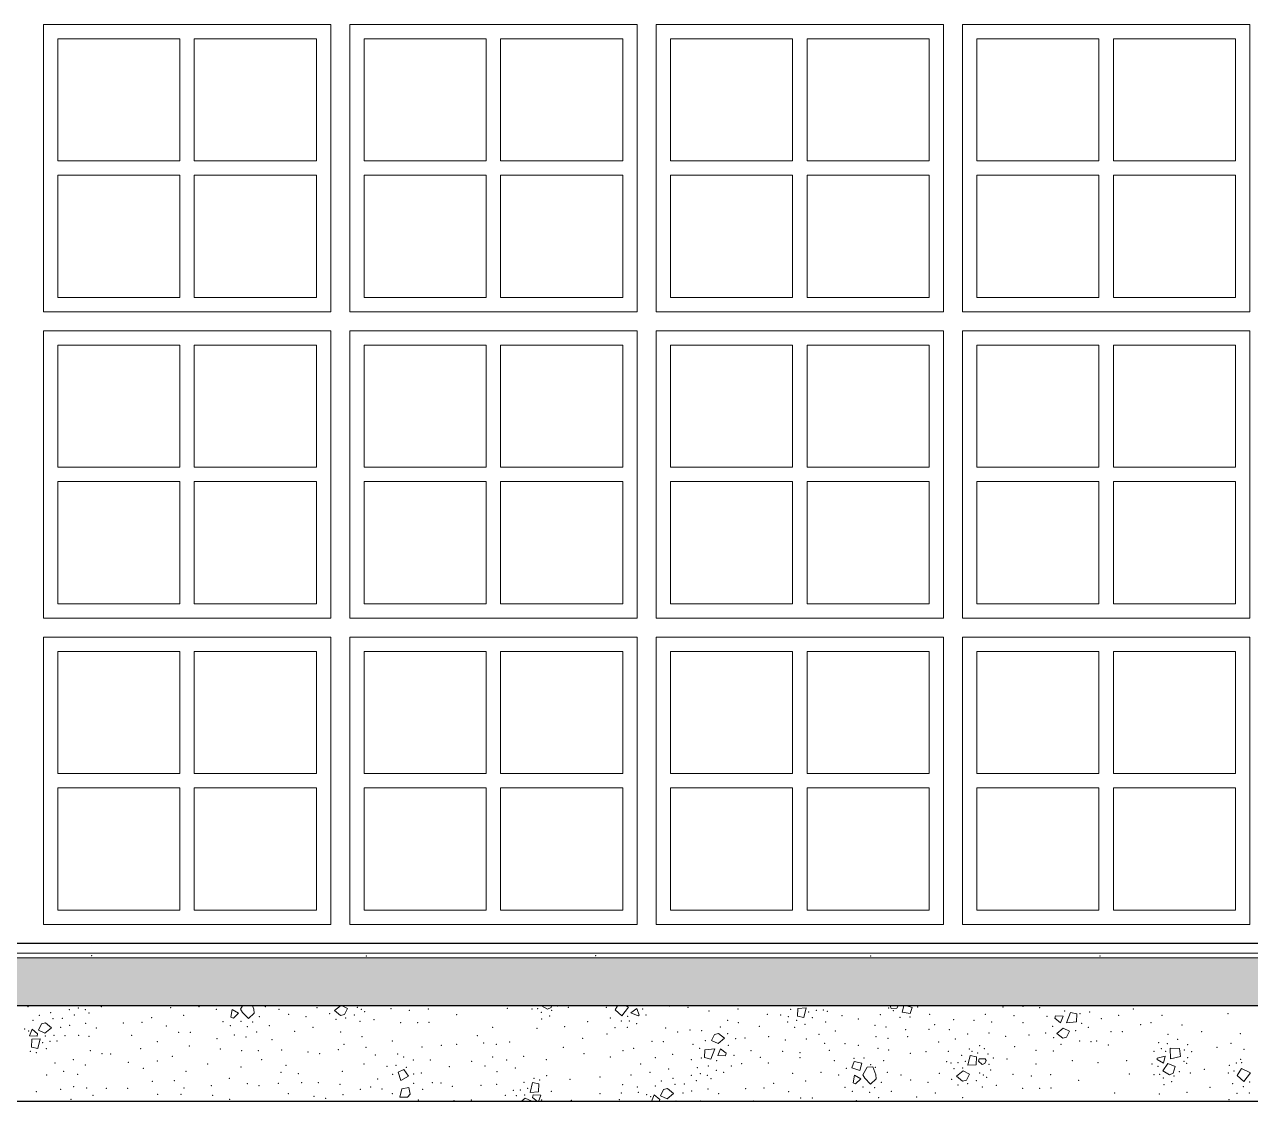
# Model space of a CAD drawing. Header units: metres. Extents: x -67.2 to -32.8, y -0.2 to 5.
# Drawn here: x -47.695 to -46.414, y -0.165 to 0.96 of the extents above; entities that cross this region are included whole.
import ezdxf

# ---------------------------------------------------------------- set-up
doc = ezdxf.new("R2010")
doc.units = ezdxf.units.M
doc.header["$MEASUREMENT"] = 0
for name, color, linetype, lineweight in [('Janelas Archicad_Caneta_No__3', 7, 'Continuous', 25), ('Janelas Archicad_Caneta_No__43', 44, 'Continuous', 0), ('LAJES.EST_Caneta_No__241', 7, 'Continuous', 13), ('LAJES.EST_Caneta_No__3', 7, 'Continuous', 25)]:
    doc.layers.add(name, color=color, linetype=linetype, lineweight=lineweight)
doc.layers.add('LAJES.EST', color=7, linetype='Continuous')
doc.layers.add('LAJES.EST_Caneta_No__95', color=7, linetype='Continuous', lineweight=0, true_color=0xaeaeae)
doc.layers.add('LAJES.EST_Caneta_No__97', color=7, linetype='Continuous', lineweight=5, true_color=0x6b6b6b)

# ---------------------------------------------------------------- blocks, each defined once
blk = doc.blocks.new('*X22', base_point=(-99.8256, 0))
at = {"layer": 'LAJES.EST_Caneta_No__241', "color": 7, "linetype": 'Continuous', "lineweight": 13}
for p, q in [((-47.4793, -0.0769), (-47.4779, -0.069)), ((-47.4779, -0.069), (-47.4713, -0.0728)), ((-47.4713, -0.0728), (-47.4768, -0.0779)), ((-47.4672, -0.065), (-47.4692, -0.0684)), ((-47.4671, -0.072), (-47.4692, -0.0684)), ((-47.461, -0.0783), (-47.4671, -0.072)), ((-47.4552, -0.0727), (-47.461, -0.0783)), ((-47.4556, -0.0685), (-47.4569, -0.065)), ((-47.4556, -0.0685), (-47.4552, -0.0727)), ((-47.365, -0.065), (-47.3712, -0.0701)), ((-47.3649, -0.0751), (-47.3712, -0.0701)), ((-47.3608, -0.0741), (-47.3649, -0.0751)), ((-47.3633, -0.065), (-47.3577, -0.0677)), ((-47.3577, -0.0677), (-47.3608, -0.0741)), ((-47.1488, -0.0685), (-47.155, -0.065)), ((-47.1449, -0.0668), (-47.1488, -0.0685)), ((-47.1444, -0.065), (-47.1449, -0.0668)), ((-47.0781, -0.0691), (-47.0756, -0.065)), ((-47.0781, -0.0691), (-47.0711, -0.0755)), ((-47.0642, -0.0664), (-47.0711, -0.0755)), ((-47.0672, -0.065), (-47.0642, -0.0664)), ((-47.0615, -0.0724), (-47.0555, -0.0677)), ((-47.0538, -0.0757), (-47.0615, -0.0724)), ((-47.0555, -0.0677), (-47.0529, -0.0748)), ((-47.0529, -0.0748), (-47.0538, -0.0757)), ((-46.8874, -0.076), (-46.8871, -0.0677)), ((-46.8874, -0.076), (-46.8809, -0.0774)), ((-46.8871, -0.0677), (-46.8784, -0.0671)), ((-46.8784, -0.0671), (-46.8809, -0.0774)), ((-46.7908, -0.065), (-46.7897, -0.0679)), ((-46.7897, -0.0679), (-46.7837, -0.0675)), ((-46.7837, -0.0675), (-46.7823, -0.065)), ((-46.7782, -0.0717), (-46.7764, -0.065)), ((-46.77, -0.0732), (-46.7782, -0.0717)), ((-46.7734, -0.065), (-46.7677, -0.0669)), ((-46.77, -0.0732), (-46.7677, -0.0669)), ((-46.6186, -0.0781), (-46.6179, -0.0755)), ((-46.6179, -0.0755), (-46.6099, -0.0759)), ((-46.6099, -0.0759), (-46.6128, -0.0829)), ((-46.6067, -0.0828), (-46.6024, -0.0721)), ((-46.5959, -0.0735), (-46.6024, -0.0721)), ((-46.5959, -0.0735), (-46.5962, -0.0819)), ((-47.6899, -0.0964), (-47.687, -0.0894)), ((-47.687, -0.0894), (-47.6813, -0.0942)), ((-47.6803, -0.0904), (-47.6772, -0.084)), ((-47.6772, -0.084), (-47.6731, -0.083)), ((-47.6736, -0.0936), (-47.6668, -0.088)), ((-47.6731, -0.083), (-47.6668, -0.088)), ((-47.4768, -0.0779), (-47.4793, -0.0769)), ((-46.6128, -0.0829), (-46.6186, -0.0781)), ((-46.61, -0.0883), (-46.6168, -0.0939)), ((-46.61, -0.0883), (-46.6033, -0.0915)), ((-46.5962, -0.0819), (-46.6067, -0.0828)), ((-47.6819, -0.0968), (-47.6899, -0.0964)), ((-47.6877, -0.1084), (-47.6874, -0.1)), ((-47.6874, -0.1), (-47.6787, -0.0995)), ((-47.6813, -0.0942), (-47.6819, -0.0968)), ((-47.6787, -0.0995), (-47.6812, -0.1098)), ((-47.6736, -0.0936), (-47.6803, -0.0904)), ((-46.9772, -0.1013), (-46.9742, -0.0949)), ((-46.9705, -0.1045), (-46.9772, -0.1013)), ((-46.9742, -0.0949), (-46.9701, -0.0939)), ((-46.9705, -0.1045), (-46.9637, -0.0989)), ((-46.9701, -0.0939), (-46.9637, -0.0989)), ((-46.6105, -0.0989), (-46.6168, -0.0939)), ((-46.6064, -0.0979), (-46.6105, -0.0989)), ((-46.6033, -0.0915), (-46.6064, -0.0979)), ((-47.6877, -0.1084), (-47.6812, -0.1098)), ((-46.9846, -0.1192), (-46.9843, -0.1109)), ((-46.9843, -0.1109), (-46.9739, -0.11)), ((-46.9739, -0.11), (-46.9781, -0.1207)), ((-46.9706, -0.1169), (-46.9678, -0.1099)), ((-46.9678, -0.1099), (-46.962, -0.1147)), ((-46.962, -0.1147), (-46.9626, -0.1173)), ((-46.4978, -0.1205), (-46.4981, -0.1092)), ((-46.4886, -0.1097), (-46.4981, -0.1092)), ((-46.4886, -0.1097), (-46.4876, -0.118)), ((-46.9846, -0.1192), (-46.9781, -0.1207)), ((-46.9626, -0.1173), (-46.9706, -0.1169)), ((-46.8285, -0.1234), (-46.8308, -0.1297)), ((-46.8285, -0.1234), (-46.8203, -0.1249)), ((-46.8203, -0.1249), (-46.8224, -0.1325)), ((-46.7095, -0.1272), (-46.707, -0.1169)), ((-46.7008, -0.1266), (-46.7095, -0.1272)), ((-46.7005, -0.1183), (-46.707, -0.1169)), ((-46.7005, -0.1183), (-46.7008, -0.1266)), ((-46.6986, -0.123), (-46.6979, -0.1204)), ((-46.6946, -0.1263), (-46.6986, -0.123)), ((-46.6979, -0.1204), (-46.6916, -0.1206)), ((-46.6946, -0.1263), (-46.6918, -0.1253)), ((-46.6906, -0.1222), (-46.6918, -0.1253)), ((-46.6906, -0.1222), (-46.6916, -0.1206)), ((-46.5118, -0.1212), (-46.5117, -0.1198)), ((-46.5053, -0.125), (-46.5118, -0.1212)), ((-46.5117, -0.1198), (-46.5036, -0.1176)), ((-46.5007, -0.1252), (-46.506, -0.1331)), ((-46.5036, -0.1176), (-46.5053, -0.125)), ((-46.5007, -0.1252), (-46.4931, -0.1286)), ((-46.4876, -0.118), (-46.4978, -0.1205)), ((-47.2986, -0.1315), (-47.3046, -0.1343)), ((-47.3019, -0.1432), (-47.3046, -0.1343)), ((-47.2938, -0.1384), (-47.3019, -0.1432)), ((-47.2986, -0.1315), (-47.2938, -0.1384)), ((-46.8224, -0.1325), (-46.8308, -0.1297)), ((-46.8295, -0.1455), (-46.8281, -0.1376)), ((-46.8281, -0.1376), (-46.8215, -0.1414)), ((-46.8148, -0.1291), (-46.8194, -0.137)), ((-46.8172, -0.1406), (-46.8194, -0.137)), ((-46.8112, -0.1469), (-46.8172, -0.1406)), ((-46.8088, -0.1287), (-46.8148, -0.1291)), ((-46.8058, -0.1371), (-46.8088, -0.1287)), ((-46.8058, -0.1371), (-46.8053, -0.1413)), ((-46.7146, -0.1331), (-46.7214, -0.1387)), ((-46.7151, -0.1437), (-46.7214, -0.1387)), ((-46.7146, -0.1331), (-46.7079, -0.1363)), ((-46.7079, -0.1363), (-46.711, -0.1427)), ((-46.499, -0.137), (-46.506, -0.1331)), ((-46.4951, -0.1354), (-46.499, -0.137)), ((-46.4931, -0.1286), (-46.4951, -0.1354)), ((-46.4283, -0.1377), (-46.4239, -0.1306)), ((-46.4283, -0.1377), (-46.4213, -0.1441)), ((-46.4239, -0.1306), (-46.4144, -0.135)), ((-46.4144, -0.135), (-46.4213, -0.1441)), ((-47.3009, -0.1518), (-47.3029, -0.1604)), ((-47.3009, -0.1518), (-47.2936, -0.1503)), ((-47.2936, -0.1503), (-47.2922, -0.1573)), ((-47.1668, -0.1555), (-47.1643, -0.1452)), ((-47.1578, -0.1466), (-47.1643, -0.1452)), ((-47.1578, -0.1466), (-47.1581, -0.1549)), ((-47.0305, -0.159), (-47.0274, -0.1526)), ((-47.0274, -0.1526), (-47.0233, -0.1516)), ((-47.0233, -0.1516), (-47.017, -0.1566)), ((-46.827, -0.1465), (-46.8295, -0.1455)), ((-46.8215, -0.1414), (-46.827, -0.1465)), ((-46.8053, -0.1413), (-46.8112, -0.1469)), ((-46.711, -0.1427), (-46.7151, -0.1437)), ((-47.2949, -0.1606), (-47.3029, -0.1604)), ((-47.2922, -0.1573), (-47.2949, -0.1606)), ((-47.1719, -0.1614), (-47.1763, -0.165)), ((-47.1719, -0.1614), (-47.1652, -0.1645)), ((-47.1581, -0.1549), (-47.1668, -0.1555)), ((-47.1652, -0.1645), (-47.1654, -0.165)), ((-47.1642, -0.1607), (-47.1636, -0.1581)), ((-47.1591, -0.165), (-47.1642, -0.1607)), ((-47.1636, -0.1581), (-47.1556, -0.1585)), ((-47.1556, -0.1585), (-47.1582, -0.165)), ((-47.0401, -0.165), (-47.0372, -0.158)), ((-47.0372, -0.158), (-47.0314, -0.1628)), ((-47.0314, -0.1628), (-47.032, -0.165)), ((-47.0238, -0.1622), (-47.0305, -0.159)), ((-47.0238, -0.1622), (-47.017, -0.1566))]:
    blk.add_line(p, q, dxfattribs=at)
for p in [(-47.6915, -0.066), (-47.6795, -0.0749), (-47.6675, -0.0723), (-47.6481, -0.0692), (-47.6431, -0.0748), (-47.6389, -0.0675), (-47.6315, -0.0691), (-47.6277, -0.0726), (-47.6146, -0.0661), (-47.5424, -0.0671), (-47.5288, -0.0751), (-47.5127, -0.0658), (-47.4945, -0.0687), (-47.4498, -0.0763), (-47.4435, -0.066), (-47.4291, -0.0686), (-47.4191, -0.0738), (-47.401, -0.0765), (-47.3893, -0.0671), (-47.3762, -0.0732), (-47.3504, -0.0746), (-47.3472, -0.0667), (-47.3431, -0.0686), (-47.3397, -0.0712), (-47.3122, -0.0681), (-47.293, -0.0697), (-47.273, -0.0683), (-47.2437, -0.0743), (-47.1906, -0.0677), (-47.165, -0.0685), (-47.1591, -0.0681), (-47.1551, -0.0719), (-47.1465, -0.0758), (-47.1443, -0.0699), (-47.1383, -0.0651), (-47.127, -0.0668), (-47.0872, -0.0668), (-47.065, -0.0759), (-47.0491, -0.0685), (-47.0458, -0.0747), (-47.0213, -0.0652), (-47.0018, -0.0668), (-46.9801, -0.0706), (-46.9496, -0.0685), (-46.9192, -0.0739), (-46.905, -0.0748), (-46.8971, -0.0764), (-46.8948, -0.0686), (-46.8757, -0.0714), (-46.868, -0.0697), (-46.8607, -0.0694), (-46.8563, -0.0709), (-46.8411, -0.0754), (-46.8011, -0.0742), (-46.7923, -0.0674), (-46.7873, -0.07), (-46.7701, -0.0766), (-46.7621, -0.0663), (-46.7496, -0.0741), (-46.6912, -0.0741), (-46.6729, -0.0664), (-46.6615, -0.0753), (-46.6518, -0.0657), (-46.6347, -0.0671), (-46.6268, -0.076), (-46.6085, -0.0705), (-46.5925, -0.0732), (-46.5823, -0.0715), (-46.5519, -0.0749), (-46.5366, -0.0685), (-46.5068, -0.0751), (-46.438, -0.0731), (-47.6949, -0.0894), (-47.686, -0.0801), (-47.6652, -0.0786), (-47.6572, -0.0875), (-47.6556, -0.0783), (-47.6479, -0.0855), (-47.631, -0.0833), (-47.6198, -0.0883), (-47.5916, -0.083), (-47.5722, -0.0822), (-47.5621, -0.0776), (-47.5467, -0.086), (-47.4877, -0.0815), (-47.48, -0.0857), (-47.4688, -0.0813), (-47.4621, -0.087), (-47.4568, -0.082), (-47.4393, -0.0858), (-47.3935, -0.0877), (-47.3697, -0.0792), (-47.3594, -0.0778), (-47.3445, -0.0813), (-47.3298, -0.0796), (-47.3021, -0.0828), (-47.2843, -0.0825), (-47.2724, -0.0824), (-47.206, -0.0876), (-47.1595, -0.0887), (-47.1546, -0.0789), (-47.1306, -0.0868), (-47.1066, -0.0816), (-47.0829, -0.0777), (-47.0783, -0.0879), (-47.0716, -0.081), (-47.0653, -0.0874), (-47.0632, -0.0808), (-47.0556, -0.0837), (-47.0251, -0.0883), (-46.9681, -0.0873), (-46.9603, -0.0804), (-46.9494, -0.0828), (-46.9273, -0.0864), (-46.8978, -0.0821), (-46.8906, -0.0875), (-46.8885, -0.0802), (-46.8797, -0.0843), (-46.872, -0.0775), (-46.8581, -0.0818), (-46.824, -0.079), (-46.8064, -0.0854), (-46.7951, -0.0871), (-46.7804, -0.077), (-46.7501, -0.0896), (-46.7444, -0.0849), (-46.7243, -0.0796), (-46.7031, -0.0803), (-46.6848, -0.0818), (-46.6518, -0.0825), (-46.6209, -0.0865), (-46.5907, -0.0833), (-46.5837, -0.0875), (-46.57, -0.0785), (-46.5292, -0.0849), (-46.5181, -0.0825), (-46.4858, -0.0852), (-47.6908, -0.0914), (-47.6731, -0.0966), (-47.6683, -0.102), (-47.6643, -0.0959), (-47.661, -0.1017), (-47.6526, -0.0963), (-47.6384, -0.0959), (-47.6277, -0.097), (-47.5831, -0.096), (-47.534, -0.0927), (-47.5219, -0.0926), (-47.4939, -0.0994), (-47.4757, -0.0956), (-47.4636, -0.0975), (-47.4525, -0.0923), (-47.4366, -0.1003), (-47.4129, -0.0916), (-47.3649, -0.0923), (-47.3423, -0.0974), (-47.3108, -0.1019), (-47.2219, -0.0964), (-47.1121, -0.099), (-47.0865, -0.0944), (-47.0396, -0.1023), (-47.0278, -0.1024), (-47.0128, -0.0924), (-46.9997, -0.0903), (-46.9876, -0.0911), (-46.9838, -0.1016), (-46.9606, -0.0943), (-46.9522, -0.0994), (-46.9422, -0.0988), (-46.9177, -0.0974), (-46.9004, -0.1008), (-46.8782, -0.0999), (-46.8651, -0.0947), (-46.8479, -0.0914), (-46.8055, -0.0974), (-46.7931, -0.0992), (-46.7745, -0.09), (-46.7724, -0.0974), (-46.7289, -0.09), (-46.7228, -0.0997), (-46.7097, -0.0944), (-46.6875, -0.0936), (-46.6702, -0.0969), (-46.6457, -0.0955), (-46.6284, -0.0934), (-46.62, -0.0985), (-46.5968, -0.0911), (-46.5929, -0.1017), (-46.5808, -0.1024), (-46.5751, -0.1019), (-46.5601, -0.092), (-46.5483, -0.092), (-46.5004, -0.095), (-46.4903, -0.1), (-46.4655, -0.092), (-46.4249, -0.0941), (-47.6888, -0.1125), (-47.6828, -0.1141), (-47.676, -0.1037), (-47.6723, -0.1098), (-47.6261, -0.112), (-47.6141, -0.1152), (-47.5738, -0.11), (-47.5561, -0.1025), (-47.5227, -0.1072), (-47.4906, -0.1101), (-47.4682, -0.1119), (-47.4508, -0.1118), (-47.4262, -0.1111), (-47.399, -0.1133), (-47.3868, -0.1152), (-47.367, -0.111), (-47.3613, -0.1053), (-47.3383, -0.1086), (-47.2796, -0.1082), (-47.2594, -0.1063), (-47.2434, -0.1053), (-47.2155, -0.1039), (-47.202, -0.1053), (-47.1882, -0.1027), (-47.1323, -0.1084), (-47.1104, -0.1149), (-47.0698, -0.1118), (-47.0587, -0.1095), (-46.9968, -0.1052), (-46.9898, -0.1094), (-46.9597, -0.1063), (-46.9361, -0.1118), (-46.9031, -0.1125), (-46.8848, -0.114), (-46.859, -0.1043), (-46.8541, -0.1117), (-46.8378, -0.1047), (-46.824, -0.1065), (-46.8035, -0.1095), (-46.7922, -0.1111), (-46.7696, -0.1147), (-46.7533, -0.113), (-46.74, -0.1029), (-46.7298, -0.1125), (-46.7082, -0.1101), (-46.7054, -0.1126), (-46.6994, -0.1142), (-46.6973, -0.1068), (-46.6922, -0.1098), (-46.6606, -0.1079), (-46.6385, -0.1115), (-46.6203, -0.1124), (-46.6124, -0.1054), (-46.5628, -0.106), (-46.5153, -0.1125), (-46.5101, -0.1035), (-46.5076, -0.11), (-46.5031, -0.1126), (-46.5011, -0.1045), (-46.4835, -0.1111), (-46.4801, -0.1057), (-46.4757, -0.1128), (-46.4492, -0.1083), (-46.4347, -0.1044), (-46.421, -0.1105), (-47.6631, -0.1248), (-47.644, -0.1213), (-47.6315, -0.1269), (-47.6051, -0.1155), (-47.5864, -0.1241), (-47.5564, -0.1228), (-47.5407, -0.118), (-47.5037, -0.1258), (-47.4472, -0.1212), (-47.422, -0.1272), (-47.3404, -0.1258), (-47.3284, -0.1163), (-47.3069, -0.1271), (-47.3052, -0.1155), (-47.299, -0.1187), (-47.2889, -0.1217), (-47.2712, -0.1215), (-47.2279, -0.1231), (-47.214, -0.1281), (-47.206, -0.1184), (-47.1914, -0.1215), (-47.1736, -0.1177), (-47.1499, -0.1213), (-47.0831, -0.1185), (-47.0513, -0.1258), (-47.036, -0.1194), (-47.0179, -0.1159), (-46.9983, -0.1212), (-46.9881, -0.1196), (-46.9807, -0.1278), (-46.9721, -0.1223), (-46.9567, -0.128), (-46.9538, -0.1168), (-46.9458, -0.1256), (-46.9265, -0.119), (-46.918, -0.1247), (-46.8849, -0.1193), (-46.849, -0.1225), (-46.8284, -0.1199), (-46.8181, -0.1196), (-46.8112, -0.1266), (-46.7975, -0.1224), (-46.7316, -0.1234), (-46.7272, -0.1249), (-46.7199, -0.1246), (-46.7159, -0.1169), (-46.7122, -0.123), (-46.6886, -0.1155), (-46.6875, -0.1263), (-46.6829, -0.1196), (-46.6687, -0.1205), (-46.6383, -0.1258), (-46.6005, -0.1222), (-46.5737, -0.1246), (-46.5438, -0.1224), (-46.5173, -0.1257), (-46.4839, -0.123), (-46.4809, -0.125), (-46.4798, -0.1192), (-46.4364, -0.1271), (-46.4291, -0.1247), (-46.4247, -0.121), (-46.4235, -0.1244), (-47.6719, -0.1372), (-47.6541, -0.1334), (-47.6395, -0.1365), (-47.5707, -0.1303), (-47.5264, -0.1336), (-47.481, -0.1408), (-47.469, -0.1291), (-47.4271, -0.1346), (-47.4089, -0.136), (-47.3631, -0.1336), (-47.3164, -0.1284), (-47.3104, -0.1367), (-47.296, -0.1292), (-47.2885, -0.1362), (-47.2804, -0.1354), (-47.2512, -0.1285), (-47.2015, -0.1337), (-47.1824, -0.1301), (-47.1495, -0.1381), (-47.094, -0.1396), (-47.0613, -0.1372), (-47.0417, -0.1346), (-47.022, -0.1311), (-46.9983, -0.1378), (-46.992, -0.1298), (-46.9891, -0.136), (-46.9817, -0.1377), (-46.9723, -0.1325), (-46.9648, -0.1347), (-46.8925, -0.1357), (-46.8629, -0.1344), (-46.8446, -0.1373), (-46.8364, -0.1303), (-46.8062, -0.1292), (-46.7937, -0.1346), (-46.7793, -0.1372), (-46.7395, -0.1357), (-46.7239, -0.1307), (-46.7151, -0.1301), (-46.6974, -0.1353), (-46.6933, -0.1372), (-46.6899, -0.1398), (-46.6857, -0.132), (-46.6624, -0.1367), (-46.6431, -0.1383), (-46.6232, -0.1369), (-46.5408, -0.1363), (-46.5152, -0.1371), (-46.5108, -0.1284), (-46.5093, -0.1367), (-46.5053, -0.1405), (-46.4944, -0.1385), (-46.4885, -0.1337), (-46.4772, -0.1354), (-46.4627, -0.1315), (-46.4374, -0.1354), (-46.4314, -0.1333), (-47.6573, -0.1522), (-47.6435, -0.1496), (-47.63, -0.151), (-47.6095, -0.1512), (-47.5872, -0.1512), (-47.5616, -0.144), (-47.5384, -0.1432), (-47.5285, -0.1509), (-47.4998, -0.1484), (-47.4623, -0.1465), (-47.4501, -0.1484), (-47.4299, -0.1461), (-47.4053, -0.1454), (-47.3879, -0.1453), (-47.3655, -0.147), (-47.3441, -0.1522), (-47.3334, -0.1499), (-47.3261, -0.1414), (-47.3217, -0.1521), (-47.2886, -0.1461), (-47.2792, -0.1522), (-47.2691, -0.1455), (-47.26, -0.1458), (-47.248, -0.1491), (-47.218, -0.148), (-47.2019, -0.1472), (-47.1845, -0.1532), (-47.1772, -0.1529), (-47.1732, -0.1451), (-47.1695, -0.1512), (-47.1627, -0.1409), (-47.1567, -0.1424), (-47.1252, -0.142), (-47.0701, -0.1474), (-47.0548, -0.1498), (-47.0362, -0.1487), (-47.0297, -0.1435), (-47.0176, -0.1409), (-47.0154, -0.1472), (-47.0058, -0.1469), (-46.9933, -0.1434), (-46.9811, -0.1519), (-46.9779, -0.1412), (-46.9418, -0.1516), (-46.9224, -0.1508), (-46.9123, -0.1462), (-46.879, -0.1437), (-46.8379, -0.1501), (-46.819, -0.1499), (-46.807, -0.1506), (-46.8, -0.1449), (-46.7693, -0.1424), (-46.7512, -0.1451), (-46.7264, -0.1418), (-46.7199, -0.1478), (-46.7096, -0.1464), (-46.7006, -0.1432), (-46.6946, -0.1499), (-46.68, -0.1482), (-46.6523, -0.1514), (-46.6345, -0.1511), (-46.6226, -0.151), (-46.5939, -0.1429), (-46.5048, -0.1475), (-46.4967, -0.1444), (-46.4568, -0.1502), (-46.4331, -0.1463), (-46.4218, -0.1496), (-46.4152, -0.1445), (-47.6825, -0.1547), (-47.6465, -0.1628), (-47.6235, -0.1585), (-47.5559, -0.1575), (-47.5315, -0.1575), (-47.4985, -0.1587), (-47.4806, -0.1626), (-47.4195, -0.1569), (-47.4036, -0.1649), (-47.3925, -0.1597), (-47.3804, -0.1616), (-47.3623, -0.1578), (-47.3106, -0.157), (-47.2837, -0.1635), (-47.2464, -0.164), (-47.2284, -0.1635), (-47.1928, -0.1587), (-47.1812, -0.159), (-47.1724, -0.1584), (-47.1547, -0.1635), (-47.1448, -0.1545), (-47.1239, -0.1639), (-47.0938, -0.1567), (-47.0737, -0.1631), (-47.0717, -0.1563), (-47.0538, -0.1553), (-47.0451, -0.158), (-47.041, -0.16), (-47.0145, -0.1645), (-47.0073, -0.1561), (-47.0028, -0.1649), (-46.998, -0.1541), (-46.9886, -0.1645), (-46.97, -0.1569), (-46.9333, -0.1646), (-46.8969, -0.1546), (-46.8842, -0.1613), (-46.8721, -0.1612), (-46.8302, -0.1543), (-46.8259, -0.1642), (-46.8123, -0.1556), (-46.8027, -0.1609), (-46.7894, -0.1544), (-46.7631, -0.1602), (-46.7436, -0.1563), (-46.7151, -0.1609), (-46.5562, -0.1562), (-46.5097, -0.1573), (-46.4808, -0.1554), (-46.4367, -0.163), (-46.4284, -0.1565), (-46.4155, -0.156)]:
    blk.add_point(p, dxfattribs=at)

msp = doc.modelspace()

# ---------------------------------------------------------------- hatches: boundary and pattern name
at = {"layer": 'LAJES.EST_Caneta_No__95', "linetype": 'Continuous', "lineweight": 0, "true_color": 0xaeaeae}
msp.add_hatch(color=253, dxfattribs=at).paths.add_polyline_path([(-39.3199, -0.015), (-53.0318, -0.015), (-53.0318, -0.065), (-39.3199, -0.065)])

# ---------------------------------------------------------------- linework, layer by layer
at = {"layer": 'Janelas Archicad_Caneta_No__3', "color": 7, "linetype": 'Continuous', "lineweight": 25}
msp.add_line((-39.6751, 0), (-52.4951, 0), dxfattribs=at)
at = {"layer": 'Janelas Archicad_Caneta_No__43', "color": 44, "linetype": 'Continuous', "lineweight": 0}
for p, q in [((-47.6751, 0.66), (-47.6751, 0.96)), ((-47.6751, 0.96), (-47.3751, 0.96)), ((-47.3751, 0.96), (-47.3751, 0.66)), ((-47.3551, 0.66), (-47.3551, 0.96)), ((-47.3551, 0.96), (-47.0551, 0.96)), ((-47.0551, 0.96), (-47.0551, 0.66)), ((-47.0351, 0.66), (-47.0351, 0.96)), ((-47.0351, 0.96), (-46.7351, 0.96)), ((-46.7351, 0.96), (-46.7351, 0.66)), ((-46.7151, 0.66), (-46.7151, 0.96)), ((-46.7151, 0.96), (-46.4151, 0.96)), ((-46.4151, 0.96), (-46.4151, 0.66)), ((-47.5326, 0.945), (-47.6601, 0.945)), ((-47.6601, 0.945), (-47.6601, 0.8175)), ((-47.5326, 0.8175), (-47.5326, 0.945)), ((-47.3901, 0.945), (-47.5176, 0.945)), ((-47.5176, 0.945), (-47.5176, 0.8175)), ((-47.3901, 0.8175), (-47.3901, 0.945)), ((-47.2126, 0.945), (-47.3401, 0.945)), ((-47.3401, 0.945), (-47.3401, 0.8175)), ((-47.2126, 0.8175), (-47.2126, 0.945)), ((-47.0701, 0.945), (-47.1976, 0.945)), ((-47.1976, 0.945), (-47.1976, 0.8175)), ((-47.0701, 0.8175), (-47.0701, 0.945)), ((-46.8926, 0.945), (-47.0201, 0.945)), ((-47.0201, 0.945), (-47.0201, 0.8175)), ((-46.8926, 0.8175), (-46.8926, 0.945)), ((-46.7501, 0.945), (-46.8776, 0.945)), ((-46.8776, 0.945), (-46.8776, 0.8175)), ((-46.7501, 0.8175), (-46.7501, 0.945)), ((-46.5726, 0.945), (-46.7001, 0.945)), ((-46.7001, 0.945), (-46.7001, 0.8175)), ((-46.5726, 0.8175), (-46.5726, 0.945)), ((-46.4301, 0.945), (-46.5576, 0.945)), ((-46.5576, 0.945), (-46.5576, 0.8175)), ((-46.4301, 0.8175), (-46.4301, 0.945)), ((-47.6601, 0.8175), (-47.5326, 0.8175)), ((-47.5176, 0.8175), (-47.3901, 0.8175)), ((-47.3401, 0.8175), (-47.2126, 0.8175)), ((-47.1976, 0.8175), (-47.0701, 0.8175)), ((-47.0201, 0.8175), (-46.8926, 0.8175)), ((-46.8776, 0.8175), (-46.7501, 0.8175)), ((-46.7001, 0.8175), (-46.5726, 0.8175)), ((-46.5576, 0.8175), (-46.4301, 0.8175)), ((-47.5326, 0.8025), (-47.6601, 0.8025)), ((-47.6601, 0.8025), (-47.6601, 0.675)), ((-47.5326, 0.675), (-47.5326, 0.8025)), ((-47.3901, 0.8025), (-47.5176, 0.8025)), ((-47.5176, 0.8025), (-47.5176, 0.675)), ((-47.3901, 0.675), (-47.3901, 0.8025)), ((-47.2126, 0.8025), (-47.3401, 0.8025)), ((-47.3401, 0.8025), (-47.3401, 0.675)), ((-47.2126, 0.675), (-47.2126, 0.8025)), ((-47.0701, 0.8025), (-47.1976, 0.8025)), ((-47.1976, 0.8025), (-47.1976, 0.675)), ((-47.0701, 0.675), (-47.0701, 0.8025)), ((-46.8926, 0.8025), (-47.0201, 0.8025)), ((-47.0201, 0.8025), (-47.0201, 0.675)), ((-46.8926, 0.675), (-46.8926, 0.8025)), ((-46.7501, 0.8025), (-46.8776, 0.8025)), ((-46.8776, 0.8025), (-46.8776, 0.675)), ((-46.7501, 0.675), (-46.7501, 0.8025)), ((-46.5726, 0.8025), (-46.7001, 0.8025)), ((-46.7001, 0.8025), (-46.7001, 0.675)), ((-46.5726, 0.675), (-46.5726, 0.8025)), ((-46.4301, 0.8025), (-46.5576, 0.8025)), ((-46.5576, 0.8025), (-46.5576, 0.675)), ((-46.4301, 0.675), (-46.4301, 0.8025)), ((-47.6601, 0.675), (-47.5326, 0.675)), ((-47.5176, 0.675), (-47.3901, 0.675)), ((-47.3401, 0.675), (-47.2126, 0.675)), ((-47.1976, 0.675), (-47.0701, 0.675)), ((-47.0201, 0.675), (-46.8926, 0.675)), ((-46.8776, 0.675), (-46.7501, 0.675)), ((-46.7001, 0.675), (-46.5726, 0.675)), ((-46.5576, 0.675), (-46.4301, 0.675)), ((-47.3751, 0.66), (-47.6751, 0.66)), ((-47.0551, 0.66), (-47.3551, 0.66)), ((-46.7351, 0.66), (-47.0351, 0.66)), ((-46.4151, 0.66), (-46.7151, 0.66)), ((-47.6751, 0.34), (-47.6751, 0.64)), ((-47.6751, 0.64), (-47.3751, 0.64)), ((-47.3751, 0.64), (-47.3751, 0.34)), ((-47.3551, 0.34), (-47.3551, 0.64)), ((-47.3551, 0.64), (-47.0551, 0.64)), ((-47.0551, 0.64), (-47.0551, 0.34)), ((-47.0351, 0.34), (-47.0351, 0.64)), ((-47.0351, 0.64), (-46.7351, 0.64)), ((-46.7351, 0.64), (-46.7351, 0.34)), ((-46.7151, 0.34), (-46.7151, 0.64)), ((-46.7151, 0.64), (-46.4151, 0.64)), ((-46.4151, 0.64), (-46.4151, 0.34)), ((-47.5326, 0.625), (-47.6601, 0.625)), ((-47.6601, 0.625), (-47.6601, 0.4975)), ((-47.5326, 0.4975), (-47.5326, 0.625)), ((-47.3901, 0.625), (-47.5176, 0.625)), ((-47.5176, 0.625), (-47.5176, 0.4975)), ((-47.3901, 0.4975), (-47.3901, 0.625)), ((-47.2126, 0.625), (-47.3401, 0.625)), ((-47.3401, 0.625), (-47.3401, 0.4975)), ((-47.2126, 0.4975), (-47.2126, 0.625)), ((-47.0701, 0.625), (-47.1976, 0.625)), ((-47.1976, 0.625), (-47.1976, 0.4975)), ((-47.0701, 0.4975), (-47.0701, 0.625)), ((-46.8926, 0.625), (-47.0201, 0.625)), ((-47.0201, 0.625), (-47.0201, 0.4975)), ((-46.8926, 0.4975), (-46.8926, 0.625)), ((-46.7501, 0.625), (-46.8776, 0.625)), ((-46.8776, 0.625), (-46.8776, 0.4975)), ((-46.7501, 0.4975), (-46.7501, 0.625)), ((-46.5726, 0.625), (-46.7001, 0.625)), ((-46.7001, 0.625), (-46.7001, 0.4975)), ((-46.5726, 0.4975), (-46.5726, 0.625)), ((-46.4301, 0.625), (-46.5576, 0.625)), ((-46.5576, 0.625), (-46.5576, 0.4975)), ((-46.4301, 0.4975), (-46.4301, 0.625)), ((-47.6601, 0.4975), (-47.5326, 0.4975)), ((-47.5176, 0.4975), (-47.3901, 0.4975)), ((-47.3401, 0.4975), (-47.2126, 0.4975)), ((-47.1976, 0.4975), (-47.0701, 0.4975)), ((-47.0201, 0.4975), (-46.8926, 0.4975)), ((-46.8776, 0.4975), (-46.7501, 0.4975)), ((-46.7001, 0.4975), (-46.5726, 0.4975)), ((-46.5576, 0.4975), (-46.4301, 0.4975)), ((-47.5326, 0.4825), (-47.6601, 0.4825)), ((-47.6601, 0.4825), (-47.6601, 0.355)), ((-47.5326, 0.355), (-47.5326, 0.4825)), ((-47.3901, 0.4825), (-47.5176, 0.4825)), ((-47.5176, 0.4825), (-47.5176, 0.355)), ((-47.3901, 0.355), (-47.3901, 0.4825)), ((-47.2126, 0.4825), (-47.3401, 0.4825)), ((-47.3401, 0.4825), (-47.3401, 0.355)), ((-47.2126, 0.355), (-47.2126, 0.4825)), ((-47.0701, 0.4825), (-47.1976, 0.4825)), ((-47.1976, 0.4825), (-47.1976, 0.355)), ((-47.0701, 0.355), (-47.0701, 0.4825)), ((-46.8926, 0.4825), (-47.0201, 0.4825)), ((-47.0201, 0.4825), (-47.0201, 0.355)), ((-46.8926, 0.355), (-46.8926, 0.4825)), ((-46.7501, 0.4825), (-46.8776, 0.4825)), ((-46.8776, 0.4825), (-46.8776, 0.355)), ((-46.7501, 0.355), (-46.7501, 0.4825)), ((-46.5726, 0.4825), (-46.7001, 0.4825)), ((-46.7001, 0.4825), (-46.7001, 0.355)), ((-46.5726, 0.355), (-46.5726, 0.4825)), ((-46.4301, 0.4825), (-46.5576, 0.4825)), ((-46.5576, 0.4825), (-46.5576, 0.355)), ((-46.4301, 0.355), (-46.4301, 0.4825)), ((-47.6601, 0.355), (-47.5326, 0.355)), ((-47.5176, 0.355), (-47.3901, 0.355)), ((-47.3401, 0.355), (-47.2126, 0.355)), ((-47.1976, 0.355), (-47.0701, 0.355)), ((-47.0201, 0.355), (-46.8926, 0.355)), ((-46.8776, 0.355), (-46.7501, 0.355)), ((-46.7001, 0.355), (-46.5726, 0.355)), ((-46.5576, 0.355), (-46.4301, 0.355)), ((-47.3751, 0.34), (-47.6751, 0.34)), ((-47.0551, 0.34), (-47.3551, 0.34)), ((-46.7351, 0.34), (-47.0351, 0.34)), ((-46.4151, 0.34), (-46.7151, 0.34)), ((-47.6751, 0.02), (-47.6751, 0.32)), ((-47.6751, 0.32), (-47.3751, 0.32)), ((-47.3751, 0.32), (-47.3751, 0.02)), ((-47.3551, 0.02), (-47.3551, 0.32)), ((-47.3551, 0.32), (-47.0551, 0.32)), ((-47.0551, 0.32), (-47.0551, 0.02)), ((-47.0351, 0.02), (-47.0351, 0.32)), ((-47.0351, 0.32), (-46.7351, 0.32)), ((-46.7351, 0.32), (-46.7351, 0.02)), ((-46.7151, 0.02), (-46.7151, 0.32)), ((-46.7151, 0.32), (-46.4151, 0.32)), ((-46.4151, 0.32), (-46.4151, 0.02)), ((-47.5326, 0.305), (-47.6601, 0.305)), ((-47.6601, 0.305), (-47.6601, 0.1775)), ((-47.5326, 0.1775), (-47.5326, 0.305)), ((-47.3901, 0.305), (-47.5176, 0.305)), ((-47.5176, 0.305), (-47.5176, 0.1775)), ((-47.3901, 0.1775), (-47.3901, 0.305)), ((-47.2126, 0.305), (-47.3401, 0.305)), ((-47.3401, 0.305), (-47.3401, 0.1775)), ((-47.2126, 0.1775), (-47.2126, 0.305)), ((-47.0701, 0.305), (-47.1976, 0.305)), ((-47.1976, 0.305), (-47.1976, 0.1775)), ((-47.0701, 0.1775), (-47.0701, 0.305)), ((-46.8926, 0.305), (-47.0201, 0.305)), ((-47.0201, 0.305), (-47.0201, 0.1775)), ((-46.8926, 0.1775), (-46.8926, 0.305)), ((-46.7501, 0.305), (-46.8776, 0.305)), ((-46.8776, 0.305), (-46.8776, 0.1775)), ((-46.7501, 0.1775), (-46.7501, 0.305)), ((-46.5726, 0.305), (-46.7001, 0.305)), ((-46.7001, 0.305), (-46.7001, 0.1775)), ((-46.5726, 0.1775), (-46.5726, 0.305)), ((-46.4301, 0.305), (-46.5576, 0.305)), ((-46.5576, 0.305), (-46.5576, 0.1775)), ((-46.4301, 0.1775), (-46.4301, 0.305)), ((-47.6601, 0.1775), (-47.5326, 0.1775)), ((-47.5176, 0.1775), (-47.3901, 0.1775)), ((-47.3401, 0.1775), (-47.2126, 0.1775)), ((-47.1976, 0.1775), (-47.0701, 0.1775)), ((-47.0201, 0.1775), (-46.8926, 0.1775)), ((-46.8776, 0.1775), (-46.7501, 0.1775)), ((-46.7001, 0.1775), (-46.5726, 0.1775)), ((-46.5576, 0.1775), (-46.4301, 0.1775)), ((-47.5326, 0.1625), (-47.6601, 0.1625)), ((-47.6601, 0.1625), (-47.6601, 0.035)), ((-47.5326, 0.035), (-47.5326, 0.1625)), ((-47.3901, 0.1625), (-47.5176, 0.1625)), ((-47.5176, 0.1625), (-47.5176, 0.035)), ((-47.3901, 0.035), (-47.3901, 0.1625)), ((-47.2126, 0.1625), (-47.3401, 0.1625)), ((-47.3401, 0.1625), (-47.3401, 0.035)), ((-47.2126, 0.035), (-47.2126, 0.1625)), ((-47.0701, 0.1625), (-47.1976, 0.1625)), ((-47.1976, 0.1625), (-47.1976, 0.035)), ((-47.0701, 0.035), (-47.0701, 0.1625)), ((-46.8926, 0.1625), (-47.0201, 0.1625)), ((-47.0201, 0.1625), (-47.0201, 0.035)), ((-46.8926, 0.035), (-46.8926, 0.1625)), ((-46.7501, 0.1625), (-46.8776, 0.1625)), ((-46.8776, 0.1625), (-46.8776, 0.035)), ((-46.7501, 0.035), (-46.7501, 0.1625)), ((-46.5726, 0.1625), (-46.7001, 0.1625)), ((-46.7001, 0.1625), (-46.7001, 0.035)), ((-46.5726, 0.035), (-46.5726, 0.1625)), ((-46.4301, 0.1625), (-46.5576, 0.1625)), ((-46.5576, 0.1625), (-46.5576, 0.035)), ((-46.4301, 0.035), (-46.4301, 0.1625)), ((-47.6601, 0.035), (-47.5326, 0.035)), ((-47.5176, 0.035), (-47.3901, 0.035)), ((-47.3401, 0.035), (-47.2126, 0.035)), ((-47.1976, 0.035), (-47.0701, 0.035)), ((-47.0201, 0.035), (-46.8926, 0.035)), ((-46.8776, 0.035), (-46.7501, 0.035)), ((-46.7001, 0.035), (-46.5726, 0.035)), ((-46.5576, 0.035), (-46.4301, 0.035)), ((-47.3751, 0.02), (-47.6751, 0.02)), ((-47.0551, 0.02), (-47.3551, 0.02)), ((-46.7351, 0.02), (-47.0351, 0.02)), ((-46.4151, 0.02), (-46.7151, 0.02))]:
    msp.add_line(p, q, dxfattribs=at)
at = {"layer": 'LAJES.EST_Caneta_No__241', "color": 7, "linetype": 'Continuous', "lineweight": 13}
for p, q in [((-39.5251, -0.01), (-52.7254, -0.01)), ((-39.3199, -0.015), (-53.0318, -0.015))]:
    msp.add_line(p, q, dxfattribs=at)
at = {"layer": 'LAJES.EST_Caneta_No__3', "color": 7, "linetype": 'Continuous', "lineweight": 25}
for p, q in [((-39.3199, -0.065), (-53.0318, -0.065)), ((-39.3199, -0.165), (-53.0318, -0.165))]:
    msp.add_line(p, q, dxfattribs=at)
at = {"layer": 'LAJES.EST_Caneta_No__97', "color": 251, "linetype": 'Continuous', "lineweight": 5, "true_color": 0x6b6b6b}
for p in [(-47.625, -0.0126), (-47.0983, -0.0128), (-47.3378, -0.0129), (-46.8111, -0.0131), (-46.5716, -0.013)]:
    msp.add_point(p, dxfattribs=at)

# ---------------------------------------------------------------- block references
at = {"layer": 'LAJES.EST', "lineweight": 0}
msp.add_blockref('*X22', (-99.8256, 0), dxfattribs=at)

doc.saveas('drawing.dxf')
